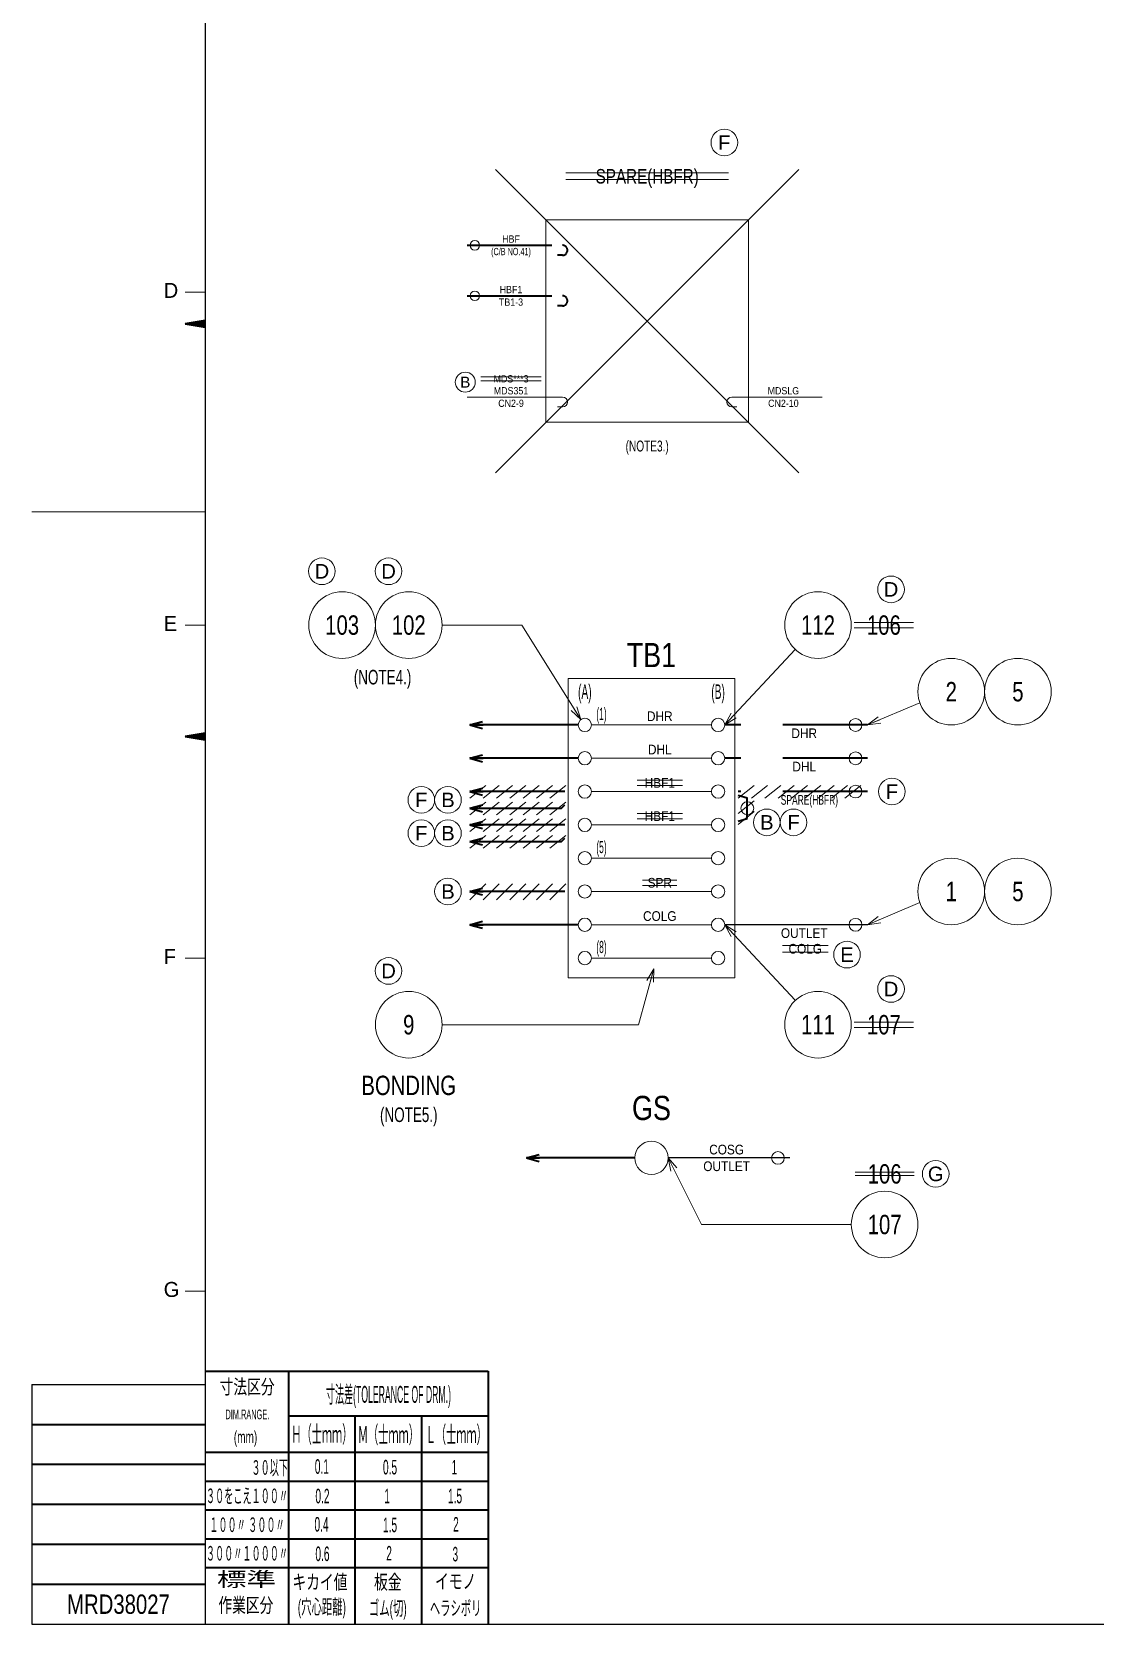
# Model space of a CAD drawing. Header units: millimetres. Extents: x 7 to 587, y 2 to 418.
# Drawn here: x 7 to 166.6, y 10 to 249.1 of the extents above; entities that cross this region are included whole.
import ezdxf
from ezdxf.enums import TextEntityAlignment as Align

# ---------------------------------------------------------------- set-up
doc = ezdxf.new("R2010")
doc.units = ezdxf.units.MM
doc.linetypes.add('DASHED', pattern=[19, 12.7, -6.3])
for name, color, linetype in [('GR1_02', 7, 'Continuous'), ('GR1_03', 7, 'Continuous'), ('GR1_04', 7, 'Continuous'), ('GR1_05', 7, 'Continuous'), ('GR1_15', 7, 'Continuous'), ('図面枠C7M', 7, 'Continuous')]:
    doc.layers.add(name, color=color, linetype=linetype)
doc.styles.add('HG丸ｺﾞｼｯｸM-PRO', font='')
doc.styles.get('HG丸ｺﾞｼｯｸM-PRO').set_extended_font_data('HG丸ｺﾞｼｯｸM-PRO')

# ---------------------------------------------------------------- blocks, each defined once
blk = doc.blocks.new('BLKF024')
at = {"layer": '図面枠C7M', "color": 3, "linetype": 'Continuous', "lineweight": 35}
for p, q in [((30.916582, 143.095347), (31.283614, 143.462379)), ((31.037894, 143.075238), (31.453504, 143.490848)), ((31.159207, 143.05513), (31.623395, 143.519317)), ((31.280519, 143.035021), (31.793285, 143.547787)), ((31.401832, 143.014912), (31.963176, 143.576256)), ((31.523145, 142.994803), (32.133066, 143.604725)), ((31.644457, 142.974695), (32.302957, 143.633194)), ((31.76577, 142.954586), (32.472847, 143.661663)), ((31.887082, 142.934477), (32.642738, 143.690132)), ((32.008395, 142.914368), (32.812628, 143.718601)), ((32.129708, 142.894259), (32.982519, 143.747071)), ((32.25102, 142.874151), (33, 143.62313)), ((32.372333, 142.854042), (33, 143.481709)), ((30.067393, 143.236108), (30.09438, 143.263095)), ((30.188706, 143.216), (30.264271, 143.291564)), ((30.310019, 143.195891), (30.434161, 143.320033)), ((30.431331, 143.175782), (30.604052, 143.348503)), ((30.552644, 143.155673), (30.773942, 143.376972)), ((30.673956, 143.135565), (30.943833, 143.405441)), ((30.795269, 143.115456), (31.113723, 143.43391)), ((32.493645, 142.833933), (33, 143.340288)), ((32.614958, 142.813824), (33, 143.198866)), ((32.736271, 142.793716), (33, 143.057445)), ((32.857583, 142.773607), (33, 142.916024)), ((32.978896, 142.753498), (33, 142.774602))]:
    blk.add_line(p, q, dxfattribs=at)
blk = doc.blocks.new('BLKF025')
at = {"layer": '図面枠C7M', "color": 3, "linetype": 'Continuous', "lineweight": 35}
for p, q in [((31.523145, 204.994803), (32.133066, 205.604725)), ((31.644457, 204.974695), (32.302957, 205.633194)), ((31.76577, 204.954586), (32.472847, 205.661663)), ((31.887082, 204.934477), (32.642738, 205.690132)), ((32.008395, 204.914368), (32.812628, 205.718601)), ((32.129708, 204.894259), (32.982519, 205.747071)), ((32.25102, 204.874151), (33, 205.62313)), ((30.067393, 205.236108), (30.09438, 205.263095)), ((30.188706, 205.216), (30.264271, 205.291564)), ((30.310019, 205.195891), (30.434161, 205.320033)), ((30.431331, 205.175782), (30.604052, 205.348503)), ((30.552644, 205.155673), (30.773942, 205.376972)), ((30.673956, 205.135565), (30.943833, 205.405441)), ((30.795269, 205.115456), (31.113723, 205.43391)), ((30.916582, 205.095347), (31.283614, 205.462379)), ((31.037894, 205.075238), (31.453504, 205.490848)), ((31.159207, 205.05513), (31.623395, 205.519317)), ((31.280519, 205.035021), (31.793285, 205.547787)), ((31.401832, 205.014912), (31.963176, 205.576256)), ((32.372333, 204.854042), (33, 205.481709)), ((32.493645, 204.833933), (33, 205.340288)), ((32.614958, 204.813824), (33, 205.198866)), ((32.736271, 204.793716), (33, 205.057445)), ((32.857583, 204.773607), (33, 204.916024)), ((32.978896, 204.753498), (33, 204.774602))]:
    blk.add_line(p, q, dxfattribs=at)
blk = doc.blocks.new('BLKF023')
at = {"layer": '図面枠C7M', "color": 2, "linetype": 'Continuous', "lineweight": 25}
for p, q in [((33, 410), (33, 10)), ((7, 46), (7, 10)), ((7, 46), (33, 46)), ((7, 10), (587, 10))]:
    blk.add_line(p, q, dxfattribs=at)
at = {"layer": '図面枠C7M', "color": 4, "linetype": 'Continuous', "lineweight": 13}
for p, q in [((30, 210), (33, 210)), ((7, 177), (33, 177)), ((30, 160), (33, 160)), ((30, 110), (33, 110)), ((30, 60), (33, 60))]:
    blk.add_line(p, q, dxfattribs=at)
at = {"layer": '図面枠C7M', "color": 3, "linetype": 'Continuous', "lineweight": 35}
for p, q in [((33, 205.75), (30, 205.25)), ((30, 205.25), (33, 204.75)), ((33, 143.75), (30, 143.25)), ((30, 143.25), (33, 142.75)), ((33, 48), (75.5, 48)), ((45.5, 48), (45.5, 10)), ((75.5, 48), (75.5, 10)), ((45.5, 41.3), (75.5, 41.3)), ((55.5, 41.3), (55.5, 10)), ((65.5, 41.3), (65.5, 10)), ((7, 40), (33, 40)), ((7, 34), (33, 34)), ((33, 35.8), (75.5, 35.8)), ((33, 31.48), (75.5, 31.48)), ((7, 28), (33, 28)), ((33, 27.15), (75.5, 27.15)), ((7, 22), (33, 22)), ((33, 22.82), (75.5, 22.82)), ((33, 18.5), (75.5, 18.5)), ((7, 16), (33, 16))]:
    blk.add_line(p, q, dxfattribs=at)
for name in ['BLKF025', 'BLKF024']:
    blk.add_blockref(name, (0, 0), dxfattribs=at)
at = {"layer": '図面枠C7M', "color": 4, "linetype": 'Continuous', "lineweight": 13, "style": 'HG丸ｺﾞｼｯｸM-PRO'}
for s, width, p in [('D', 1.002334, (26.79, 208.45)), ('E', 1.001589, (26.79, 158.45)), ('F', 0.998986, (26.79, 108.45)), ('G', 1.003714, (26.79, 58.45))]:
    blk.add_text(s, height=2.25, dxfattribs=dict(at, width=width)).set_placement(p, align=Align.BOTTOM_LEFT)
for s, height, width, p in [('寸法区分', 2.182, 0.692256, (39.31, 43.9)), ('(mm)', 1.818, 0.619256, (39.07, 36.64)), ('標準', 2.182, 1.489301, (39.21, 15)), ('作業区分', 2.182, 0.692256, (39.12, 11.1)), ('(穴心距離)', 2.182, 0.521231, (50.53, 10.86)), ('ゴム(切)', 2.182, 0.521232, (60.43, 10.67)), ('ヘラシボリ', 2.182, 0.521228, (70.61, 10.67))]:
    blk.add_text(s, height=height, dxfattribs=dict(at, width=width)).set_placement(p, align=Align.BOTTOM_CENTER)
for s, height, width, p in [('寸法差(TOLERANCE OF DRM.)', 2.5455, 0.382528, (60.52, 44.5)), ('DIM.RANGE.', 1.455, 0.522543, (39.35, 41.49)), ('Ｈ（士ｍｍ）', 2.545, 0.439786, (50.53, 38.51)), ('Ｍ（士ｍｍ）', 2.545, 0.439786, (60.52, 38.46)), ('Ｌ（士ｍｍ）', 2.545, 0.439786, (70.7, 38.46)), ('３０以下', 2.182, 0.44793, (42.7, 33.52)), ('0.1', 2.182, 0.522424, (50.53, 33.67)), ('0.5', 2.182, 0.522424, (60.76, 33.57)), ('1', 2.18, 0.521199, (70.42, 33.57)), ('３０をこえ１００〃', 2.182, 0.44793, (39.29, 29.27)), ('0.2', 2.182, 0.522424, (50.62, 29.23)), ('1', 2.18, 0.521199, (60.33, 29.23)), ('1.5', 2.182, 0.522424, (70.52, 29.23)), ('１００〃 ３００〃', 2.182, 0.448161, (39.29, 24.93)), ('0.4', 2.182, 0.522424, (50.48, 24.99)), ('1.5', 2.182, 0.522424, (60.76, 24.9)), ('2', 2.18, 0.521199, (70.66, 24.99)), ('３００〃１０００〃', 2.182, 0.44793, (39.29, 20.64)), ('0.6', 2.182, 0.522424, (50.62, 20.56)), ('2', 2.18, 0.521199, (60.62, 20.65)), ('3', 2.18, 0.521199, (70.56, 20.51)), ('キカイ値', 2.182, 0.692256, (50.24, 16.33)), ('板金', 2.182, 0.692256, (60.43, 16.33)), ('イモノ', 2.182, 0.692256, (70.61, 16.42))]:
    blk.add_text(s, height=height, dxfattribs=dict(at, width=width)).set_placement(p, align=Align.MIDDLE_CENTER)
blk = doc.blocks.new('BLKF040')
at = {"layer": 'GR1_02', "color": 4, "linetype": 'Continuous', "lineweight": 13}
for p, q in [((87.5, 152), (112.5, 152)), ((87.5, 107.04), (87.5, 152)), ((112.5, 107.04), (112.5, 152)), ((91, 145), (109, 145)), ((91, 140), (109, 140)), ((91, 135), (109, 135)), ((91, 130), (109, 130)), ((91, 125), (109, 125)), ((91, 120), (109, 120)), ((91, 115), (109, 115)), ((91, 110), (109, 110)), ((87.5, 107.04), (112.5, 107.04))]:
    blk.add_line(p, q, dxfattribs=at)
for centre in [(90, 145), (110, 145), (90, 140), (110, 140), (90, 135), (110, 135), (90, 130), (110, 130), (90, 125), (110, 125), (90, 120), (110, 120), (90, 115), (110, 115), (90, 110), (110, 110)]:
    blk.add_circle(centre, 1, dxfattribs=at)
at = {"layer": 'GR1_02', "color": 3, "linetype": 'Continuous', "lineweight": 35, "style": 'HG丸ｺﾞｼｯｸM-PRO', "width": 0.521222}
for s, p in [('(1)', (92.5, 146.67)), ('(5)', (92.5, 126.67)), ('(8)', (92.5, 111.67))]:
    blk.add_text(s, height=1.818, dxfattribs=at).set_placement(p, align=Align.MIDDLE_CENTER)
blk = doc.blocks.new('FXTIP_ARROW_E')
at = {"color": 0, "linetype": 'Continuous', "lineweight": -2}
for q in [(-1, 0), (-0.97, 0.26), (-0.97, -0.26)]:
    blk.add_line((0, 0), q, dxfattribs=at)
blk = doc.blocks.new('BLKF107')
at = {"layer": 'GR1_05', "color": 4, "linetype": 'Continuous', "lineweight": 13}
for p, q in [((114.55, 220.82), (84.17, 220.82)), ((84.17, 220.82), (84.17, 190.44)), ((114.55, 190.44), (114.55, 220.82)), ((84.17, 190.44), (114.55, 190.44))]:
    blk.add_line(p, q, dxfattribs=at)
blk = doc.blocks.new('FXTIP_ARROW_S')
at = {"color": 0, "linetype": 'Continuous', "lineweight": -2}
for q in [(-1, 0), (-0.97, 0.26), (-0.97, -0.26)]:
    blk.add_line((0, 0), q, dxfattribs=at)
blk = doc.blocks.new('BLKF116')
at = {"layer": 'GR1_05', "color": 4, "linetype": 'Continuous', "lineweight": 13}
blk.add_circle((69.46, 133.75), 2, dxfattribs=at)
at = {"layer": 'GR1_05', "color": 4, "linetype": 'Continuous', "lineweight": 13, "style": 'HG丸ｺﾞｼｯｸM-PRO', "width": 1.04272}
blk.add_text('B', height=2.18, dxfattribs=at).set_placement((69.46, 133.75), align=Align.MIDDLE_CENTER)
blk = doc.blocks.new('BLKF117')
at = {"layer": 'GR1_05', "color": 4, "linetype": 'Continuous', "lineweight": 13}
blk.add_circle((72.06, 196.47), 1.5, dxfattribs=at)
at = {"layer": 'GR1_05', "color": 4, "linetype": 'Continuous', "lineweight": 13, "style": 'HG丸ｺﾞｼｯｸM-PRO', "width": 1.04272}
blk.add_text('B', height=1.64, dxfattribs=at).set_placement((72.06, 196.47), align=Align.MIDDLE_CENTER)
blk = doc.blocks.new('BLKF120')
at = {"layer": 'GR1_05', "color": 4, "linetype": 'Continuous', "lineweight": 13}
blk.add_circle((69.46, 120), 2, dxfattribs=at)
at = {"layer": 'GR1_05', "color": 4, "linetype": 'Continuous', "lineweight": 13, "style": 'HG丸ｺﾞｼｯｸM-PRO', "width": 1.04272}
blk.add_text('B', height=2.18, dxfattribs=at).set_placement((69.46, 120), align=Align.MIDDLE_CENTER)
blk = doc.blocks.new('BLKF121')
at = {"layer": 'GR1_05', "color": 4, "linetype": 'Continuous', "lineweight": 13}
blk.add_circle((69.46, 128.75), 2, dxfattribs=at)
at = {"layer": 'GR1_05', "color": 4, "linetype": 'Continuous', "lineweight": 13, "style": 'HG丸ｺﾞｼｯｸM-PRO', "width": 1.04272}
blk.add_text('B', height=2.18, dxfattribs=at).set_placement((69.46, 128.75), align=Align.MIDDLE_CENTER)
blk = doc.blocks.new('BLKF122')
at = {"layer": 'GR1_05', "color": 4, "linetype": 'Continuous', "lineweight": 13}
blk.add_circle((117.32, 130.38), 2, dxfattribs=at)
at = {"layer": 'GR1_05', "color": 4, "linetype": 'Continuous', "lineweight": 13, "style": 'HG丸ｺﾞｼｯｸM-PRO', "width": 1.04272}
blk.add_text('B', height=2.18, dxfattribs=at).set_placement((117.32, 130.38), align=Align.MIDDLE_CENTER)
blk = doc.blocks.new('BLKF133')
at = {"layer": 'GR1_05', "color": 4, "linetype": 'Continuous', "lineweight": 13}
blk.add_circle((135.96, 165.36), 2, dxfattribs=at)
at = {"layer": 'GR1_05', "color": 4, "linetype": 'Continuous', "lineweight": 13, "style": 'HG丸ｺﾞｼｯｸM-PRO', "width": 1.042833}
blk.add_text('D', height=2.18, dxfattribs=at).set_placement((135.96, 165.36), align=Align.MIDDLE_CENTER)
blk = doc.blocks.new('BLKF134')
at = {"layer": 'GR1_05', "color": 4, "linetype": 'Continuous', "lineweight": 13}
blk.add_circle((135.96, 105.36), 2, dxfattribs=at)
at = {"layer": 'GR1_05', "color": 4, "linetype": 'Continuous', "lineweight": 13, "style": 'HG丸ｺﾞｼｯｸM-PRO', "width": 1.042833}
blk.add_text('D', height=2.18, dxfattribs=at).set_placement((135.96, 105.36), align=Align.MIDDLE_CENTER)
blk = doc.blocks.new('BLKF140')
at = {"layer": 'GR1_05', "color": 4, "linetype": 'Continuous', "lineweight": 13}
blk.add_circle((60.54, 168.07), 2, dxfattribs=at)
at = {"layer": 'GR1_05', "color": 4, "linetype": 'Continuous', "lineweight": 13, "style": 'HG丸ｺﾞｼｯｸM-PRO', "width": 1.042833}
blk.add_text('D', height=2.18, dxfattribs=at).set_placement((60.54, 168.07), align=Align.MIDDLE_CENTER)
blk = doc.blocks.new('BLKF141')
at = {"layer": 'GR1_05', "color": 4, "linetype": 'Continuous', "lineweight": 13}
blk.add_circle((50.54, 168.07), 2, dxfattribs=at)
at = {"layer": 'GR1_05', "color": 4, "linetype": 'Continuous', "lineweight": 13, "style": 'HG丸ｺﾞｼｯｸM-PRO', "width": 1.042833}
blk.add_text('D', height=2.18, dxfattribs=at).set_placement((50.54, 168.07), align=Align.MIDDLE_CENTER)
blk = doc.blocks.new('BLKF142')
at = {"layer": 'GR1_05', "color": 4, "linetype": 'Continuous', "lineweight": 13}
blk.add_circle((60.54, 108.07), 2, dxfattribs=at)
at = {"layer": 'GR1_05', "color": 4, "linetype": 'Continuous', "lineweight": 13, "style": 'HG丸ｺﾞｼｯｸM-PRO', "width": 1.042833}
blk.add_text('D', height=2.18, dxfattribs=at).set_placement((60.54, 108.07), align=Align.MIDDLE_CENTER)
blk = doc.blocks.new('BLKF167')
at = {"layer": 'GR1_05', "color": 4, "linetype": 'Continuous', "lineweight": 13}
blk.add_circle((110.94, 232.44), 2, dxfattribs=at)
at = {"layer": 'GR1_05', "color": 4, "linetype": 'Continuous', "lineweight": 13, "style": 'HG丸ｺﾞｼｯｸM-PRO', "width": 1.042153}
blk.add_text('F', height=2.18, dxfattribs=at).set_placement((110.94, 232.44), align=Align.MIDDLE_CENTER)
blk = doc.blocks.new('BLKF168')
at = {"layer": 'GR1_05', "color": 4, "linetype": 'Continuous', "lineweight": 13}
blk.add_circle((65.46, 133.75), 2, dxfattribs=at)
at = {"layer": 'GR1_05', "color": 4, "linetype": 'Continuous', "lineweight": 13, "style": 'HG丸ｺﾞｼｯｸM-PRO', "width": 1.042153}
blk.add_text('F', height=2.18, dxfattribs=at).set_placement((65.46, 133.75), align=Align.MIDDLE_CENTER)
blk = doc.blocks.new('BLKF169')
at = {"layer": 'GR1_05', "color": 4, "linetype": 'Continuous', "lineweight": 13}
blk.add_circle((65.46, 128.75), 2, dxfattribs=at)
at = {"layer": 'GR1_05', "color": 4, "linetype": 'Continuous', "lineweight": 13, "style": 'HG丸ｺﾞｼｯｸM-PRO', "width": 1.042153}
blk.add_text('F', height=2.18, dxfattribs=at).set_placement((65.46, 128.75), align=Align.MIDDLE_CENTER)
blk = doc.blocks.new('BLKF170')
at = {"layer": 'GR1_05', "color": 4, "linetype": 'Continuous', "lineweight": 13}
blk.add_circle((121.32, 130.38), 2, dxfattribs=at)
at = {"layer": 'GR1_05', "color": 4, "linetype": 'Continuous', "lineweight": 13, "style": 'HG丸ｺﾞｼｯｸM-PRO', "width": 1.042153}
blk.add_text('F', height=2.18, dxfattribs=at).set_placement((121.32, 130.38), align=Align.MIDDLE_CENTER)
blk = doc.blocks.new('BLKF171')
at = {"layer": 'GR1_05', "color": 4, "linetype": 'Continuous', "lineweight": 13}
blk.add_circle((136.09, 135), 2, dxfattribs=at)
at = {"layer": 'GR1_05', "color": 4, "linetype": 'Continuous', "lineweight": 13, "style": 'HG丸ｺﾞｼｯｸM-PRO', "width": 1.042153}
blk.add_text('F', height=2.18, dxfattribs=at).set_placement((136.09, 135), align=Align.MIDDLE_CENTER)
blk = doc.blocks.new('BLKF176')
at = {"layer": 'GR1_05', "color": 4, "linetype": 'Continuous', "lineweight": 13}
blk.add_circle((129.35, 110.52), 2, dxfattribs=at)
at = {"layer": 'GR1_05', "color": 4, "linetype": 'Continuous', "lineweight": 13, "style": 'HG丸ｺﾞｼｯｸM-PRO', "width": 1.04259}
blk.add_text('E', height=2.18, dxfattribs=at).set_placement((129.35, 110.52), align=Align.MIDDLE_CENTER)
blk = doc.blocks.new('BLKF187')
at = {"layer": 'GR1_05', "color": 4, "linetype": 'Continuous', "lineweight": 13}
blk.add_circle((142.66, 77.6), 2, dxfattribs=at)
at = {"layer": 'GR1_05', "color": 4, "linetype": 'Continuous', "lineweight": 13, "style": 'HG丸ｺﾞｼｯｸM-PRO', "width": 1.042883}
blk.add_text('G', height=2.18, dxfattribs=at).set_placement((142.66, 77.6), align=Align.MIDDLE_CENTER)

msp = doc.modelspace()

# ---------------------------------------------------------------- linework, layer by layer
at = {"layer": 'GR1_02', "color": 4, "linetype": 'Continuous', "lineweight": 13}
msp.add_circle((100, 80), 2.5, dxfattribs=at)
at = {"layer": 'GR1_03', "color": 3, "linetype": 'Continuous', "lineweight": 35}
for p, q in [((89, 145), (72.72, 145)), ((89, 140), (72.72, 140)), ((89, 115), (72.72, 115)), ((97.5, 80), (81.22, 80))]:
    msp.add_line(p, q, dxfattribs=at)
at = {"layer": 'GR1_03', "color": 3, "linetype": 'DASHED', "lineweight": 35}
for p, q in [((132.43, 145), (111, 145)), ((132.43, 140), (111, 140))]:
    msp.add_line(p, q, dxfattribs=at)
at = {"layer": 'GR1_03', "color": 2, "linetype": 'Continuous', "lineweight": 25}
for p, q in [((132.43, 115), (111, 115)), ((120.78, 80), (102.5, 80))]:
    msp.add_line(p, q, dxfattribs=at)
at = {"layer": 'GR1_03', "color": 4, "linetype": 'Continuous', "lineweight": 13}
for centre in [(130.63, 145), (130.63, 140), (130.63, 115), (118.98, 80)]:
    msp.add_circle(centre, 0.963, dxfattribs=at)
at = {"layer": 'GR1_05', "color": 4, "linetype": 'Continuous', "lineweight": 13}
for p, q in [((122.14, 228.41), (76.58, 182.85)), ((122.14, 182.85), (76.58, 228.41)), ((87.15, 227.88), (111.57, 227.88)), ((87.15, 226.88), (111.57, 226.88)), ((74.41, 197.27), (83.44, 197.27)), ((74.41, 196.67), (83.44, 196.67)), ((72.36, 194.24), (86.65, 194.24)), ((125.61, 194.24), (112.07, 194.24)), ((86.65, 192.74), (85.9, 192.74)), ((112.07, 192.74), (112.82, 192.74)), ((130.44, 160.4), (139.32, 160.4)), ((130.44, 159.6), (139.32, 159.6)), ((97.84, 136.71), (104.68, 136.71)), ((75.15, 135.92), (72.73, 133.99)), ((77.15, 135.92), (74.73, 133.99)), ((79.15, 135.92), (76.73, 133.99)), ((81.15, 135.92), (78.73, 133.99)), ((83.15, 135.92), (80.73, 133.99)), ((85.15, 135.92), (82.73, 133.99)), ((87.15, 135.92), (84.73, 133.99)), ((97.84, 135.91), (104.68, 135.91)), ((115.43, 135.92), (113.01, 133.99)), ((117.43, 135.92), (115.01, 133.99)), ((119.43, 135.92), (117.01, 133.99)), ((121.43, 135.92), (119.01, 133.99)), ((123.43, 135.92), (121.01, 133.99)), ((125.43, 135.92), (123.01, 133.99)), ((127.43, 135.92), (125.01, 133.99)), ((129.43, 135.92), (127.01, 133.99)), ((131.43, 135.92), (129.01, 133.99)), ((75.15, 133.42), (72.73, 131.49)), ((77.15, 133.42), (74.73, 131.49)), ((79.15, 133.42), (76.73, 131.49)), ((81.15, 133.42), (78.73, 131.49)), ((83.15, 133.42), (80.73, 131.49)), ((85.15, 133.42), (82.73, 131.49)), ((87.15, 133.42), (84.73, 131.49)), ((97.84, 131.71), (104.68, 131.71)), ((115.43, 133.63), (113.01, 131.71)), ((115.43, 132), (113.01, 130.07)), ((75.15, 130.92), (72.73, 128.99)), ((77.15, 130.92), (74.73, 128.99)), ((79.15, 130.92), (76.73, 128.99)), ((81.15, 130.92), (78.73, 128.99)), ((83.15, 130.92), (80.73, 128.99)), ((85.15, 130.92), (82.73, 128.99)), ((87.15, 130.92), (84.73, 128.99)), ((97.84, 130.91), (104.68, 130.91)), ((75.15, 128.42), (72.73, 126.49)), ((77.15, 128.42), (74.73, 126.49)), ((79.15, 128.42), (76.73, 126.49)), ((81.15, 128.42), (78.73, 126.49)), ((83.15, 128.42), (80.73, 126.49)), ((85.15, 128.42), (82.73, 126.49)), ((87.15, 128.42), (84.73, 126.49)), ((75.15, 121.17), (72.73, 118.74)), ((77.15, 121.17), (74.73, 118.74)), ((79.15, 121.17), (76.73, 118.74)), ((81.15, 121.17), (78.73, 118.74)), ((83.15, 121.17), (80.73, 118.74)), ((85.15, 121.17), (82.73, 118.74)), ((87.15, 121.17), (84.73, 118.74)), ((98.67, 121.71), (103.83, 121.71)), ((98.67, 120.91), (103.83, 120.91)), ((119.65, 111.9), (126.53, 111.9)), ((119.65, 110.9), (126.53, 110.9)), ((130.44, 100.4), (139.32, 100.4)), ((130.44, 99.6), (139.32, 99.6)), ((130.56, 77.85), (139.44, 77.85)), ((130.56, 77.35), (139.44, 77.35))]:
    msp.add_line(p, q, dxfattribs=at)
at = {"layer": 'GR1_05', "color": 3, "linetype": 'DASHED', "lineweight": 35}
for p, q in [((72.36, 217.02), (86.65, 217.02)), ((86.65, 215.52), (85.9, 215.52)), ((72.36, 209.43), (86.65, 209.43)), ((86.65, 207.93), (85.9, 207.93)), ((132.43, 135), (113, 135)), ((113, 134.44), (114.38, 134.05)), ((114.38, 130.95), (114.38, 134.05)), ((113, 130.56), (114.38, 130.95))]:
    msp.add_line(p, q, dxfattribs=at)
at = {"layer": 'GR1_05', "color": 3, "linetype": 'Continuous', "lineweight": 35}
for p, q in [((87, 135), (72.72, 135)), ((72.72, 132.5), (86.5, 132.5)), ((86.5, 132.5), (87, 133)), ((87, 130), (72.72, 130)), ((72.72, 127.5), (86.5, 127.5)), ((86.5, 127.5), (87, 128)), ((87, 120), (72.72, 120))]:
    msp.add_line(p, q, dxfattribs=at)
at = {"layer": 'GR1_05', "color": 4, "linetype": 'Continuous', "lineweight": 13}
for centre, radius in [((73.49, 217.02), 0.722), ((73.49, 209.43), 0.722), ((130.63, 135), 0.963), ((114.38, 132.5), 0.963)]:
    msp.add_circle(centre, radius, dxfattribs=at)
at = {"layer": 'GR1_05', "color": 3, "linetype": 'DASHED', "lineweight": 35}
for centre in [(86.65, 216.27), (86.65, 208.68)]:
    msp.add_arc(centre, 0.75, 270, 90, dxfattribs=at)
at = {"layer": 'GR1_05', "color": 4, "linetype": 'Continuous', "lineweight": 13}
for centre, start, end in [((86.65, 193.49), 270, 90), ((112.07, 193.49), 90, 270)]:
    msp.add_arc(centre, 0.75, start, end, dxfattribs=at)
at = {"layer": 'GR1_15', "color": 4, "linetype": 'Continuous', "lineweight": 13}
for p, q in [((80.52, 160), (68.57, 160)), ((89.4, 145.8), (80.52, 160)), ((111, 145), (121.59, 156.34)), ((132.43, 145), (140.28, 148.34)), ((132.43, 115), (140.28, 118.34)), ((111, 115), (121.59, 103.66)), ((100.34, 108.39), (98.05, 100)), ((98.05, 100), (68.57, 100)), ((102.5, 80), (107.5, 70)), ((107.5, 70), (130, 70))]:
    msp.add_line(p, q, dxfattribs=at)
for centre in [(53.57, 160), (63.57, 160), (125, 160), (145, 150), (155, 150), (145, 120), (155, 120), (63.57, 100), (125, 100), (135, 70)]:
    msp.add_circle(centre, 5, dxfattribs=at)

# ---------------------------------------------------------------- block references
at = {"layer": 'GR1_02', "color": 4, "linetype": 'Continuous', "lineweight": 13}
msp.add_blockref('BLKF040', (0, 0), dxfattribs=at)
at = {"layer": 'GR1_03', "color": 3, "linetype": 'Continuous', "lineweight": 35, "xscale": 2, "yscale": 2, "rotation": 180}
for p in [(72.72, 145), (72.72, 140), (72.72, 115), (81.22, 80)]:
    msp.add_blockref('FXTIP_ARROW_E', p, dxfattribs=at)
at = {"layer": 'GR1_05', "color": 4, "linetype": 'Continuous', "lineweight": 13}
for name in ['BLKF167', 'BLKF107', 'BLKF117', 'BLKF141', 'BLKF140', 'BLKF133', 'BLKF171', 'BLKF168', 'BLKF116', 'BLKF122', 'BLKF170', 'BLKF169', 'BLKF121', 'BLKF120', 'BLKF176', 'BLKF142', 'BLKF134', 'BLKF187']:
    msp.add_blockref(name, (0, 0), dxfattribs=at)
at = {"layer": 'GR1_05', "color": 3, "linetype": 'Continuous', "lineweight": 35, "xscale": 2, "yscale": 2, "rotation": 180}
for name, p in [('FXTIP_ARROW_E', (72.72, 135)), ('FXTIP_ARROW_S', (72.72, 132.5)), ('FXTIP_ARROW_E', (72.72, 130)), ('FXTIP_ARROW_S', (72.72, 127.5)), ('FXTIP_ARROW_E', (72.72, 120))]:
    msp.add_blockref(name, p, dxfattribs=at)
at = {"layer": 'GR1_15', "color": 4, "linetype": 'Continuous', "lineweight": 13, "xscale": 2, "yscale": 2}
for p, rotation in [((89.4, 145.8), 302.0143050784625), ((111, 145), 226.9749340108822), ((132.43, 145), 203.0472990011321), ((111, 115), 133.0250659891183), ((132.43, 115), 203.0472990011322), ((100.34, 108.39), 74.72962828407778), ((102.5, 80), 116.5650511770779)]:
    msp.add_blockref('FXTIP_ARROW_S', p, dxfattribs=dict(at, rotation=rotation))
at = {"layer": '図面枠C7M', "color": 4, "linetype": 'Continuous', "lineweight": 13}
msp.add_blockref('BLKF023', (0, 0), dxfattribs=at)

# ---------------------------------------------------------------- texts
at = {"layer": 'GR1_02', "color": 3, "linetype": 'Continuous', "lineweight": 35, "style": 'HG丸ｺﾞｼｯｸM-PRO'}
for s, height, width, p in [('TB1', 3.636, 0.829711, (100, 155.5)), ('(A)', 2.182, 0.522521, (90, 150)), ('(B)', 2.182, 0.521304, (110, 150)), ('GS', 3.636, 0.832585, (100, 87.5))]:
    msp.add_text(s, height=height, dxfattribs=dict(at, width=width)).set_placement(p, align=Align.MIDDLE_CENTER)
at = {"layer": 'GR1_04', "color": 3, "linetype": 'Continuous', "lineweight": 35, "style": 'HG丸ｺﾞｼｯｸM-PRO'}
for s, width, p in [('DHR', 0.912497, (101.25, 146.31)), ('DHR', 0.912497, (122.93, 143.75)), ('DHL', 0.911632, (101.25, 141.31)), ('DHL', 0.911632, (122.93, 138.75)), ('COLG', 0.911379, (101.25, 116.31)), ('OUTLET', 0.912573, (122.93, 113.75)), ('COSG', 0.911466, (111.28, 81.25)), ('OUTLET', 0.912573, (111.28, 78.75))]:
    msp.add_text(s, height=1.455, dxfattribs=dict(at, width=width)).set_placement(p, align=Align.MIDDLE_CENTER)
at = {"layer": 'GR1_05', "color": 4, "linetype": 'Continuous', "lineweight": 13, "style": 'HG丸ｺﾞｼｯｸM-PRO', "width": 0.782419}
msp.add_text('SPARE(HBFR)', height=2.1818, dxfattribs=at).set_placement((99.36, 227.38), align=Align.MIDDLE_CENTER)
at = {"layer": 'GR1_05', "color": 3, "linetype": 'Continuous', "lineweight": 35, "style": 'HG丸ｺﾞｼｯｸM-PRO'}
for s, height, width, p in [('HBF', 1.091, 0.91228, (78.92, 217.96)), ('(C/B NO.41)', 1.0909, 0.652444, (78.92, 216.08)), ('HBF1', 1.091, 0.911891, (78.92, 210.37)), ('TB1-3', 1.091, 0.911851, (78.92, 208.49)), ('MDS***3', 1.091, 0.911974, (78.92, 196.97)), ('MDS351', 1.091, 0.911744, (78.92, 195.18)), ('CN2-9', 1.091, 0.911493, (78.92, 193.3)), ('(NOTE3.)', 1.636, 0.691797, (99.36, 186.88)), ('HBF1', 1.455, 0.911891, (101.25, 136.31)), ('SPARE(HBFR)', 1.4545, 0.652754, (123.71, 133.75)), ('HBF1', 1.455, 0.911891, (101.25, 131.31)), ('SPR', 1.455, 0.912144, (101.25, 121.31)), ('COLG', 1.455, 0.911379, (123.09, 111.4))]:
    msp.add_text(s, height=height, dxfattribs=dict(at, width=width)).set_placement(p, align=Align.MIDDLE_CENTER)
for s, height, rotation, width, p in [('MDSLG', 1.091, 360, 0.912112, (119.8, 195.18)), ('CN2-10', 1.091, 360, 0.911361, (119.8, 193.3)), ('106', 2.909, 0, 0.784542, (134.88, 160)), ('107', 2.909, 0, 0.784542, (134.88, 100)), ('106', 2.909, 0, 0.784542, (135, 77.6))]:
    msp.add_text(s, height=height, rotation=rotation, dxfattribs=dict(at, width=width)).set_placement(p, align=Align.MIDDLE_CENTER)
at = {"layer": 'GR1_15', "color": 3, "linetype": 'Continuous', "lineweight": 35, "style": 'HG丸ｺﾞｼｯｸM-PRO', "width": 0.784542}
for s, height, p in [('103', 2.909, (53.57, 160)), ('102', 2.909, (63.57, 160)), ('112', 2.909, (125, 160)), ('2', 2.91, (145, 150)), ('5', 2.91, (155, 150)), ('1', 2.91, (145, 120)), ('5', 2.91, (155, 120)), ('9', 2.91, (63.57, 100)), ('111', 2.909, (125, 100)), ('107', 2.909, (135, 70))]:
    msp.add_text(s, height=height, rotation=0, dxfattribs=at).set_placement(p, align=Align.MIDDLE_CENTER)
at = {"layer": 'GR1_15', "color": 3, "linetype": 'Continuous', "lineweight": 35, "style": 'HG丸ｺﾞｼｯｸM-PRO'}
for s, height, width, p in [('(NOTE4.)', 2.182, 0.691797, (59.64, 152.18)), ('BONDING', 2.909, 0.782848, (63.57, 90.89)), ('(NOTE5.)', 2.182, 0.691797, (63.57, 86.48))]:
    msp.add_text(s, height=height, dxfattribs=dict(at, width=width)).set_placement(p, align=Align.MIDDLE_CENTER)
at = {"layer": '図面枠C7M', "color": 3, "linetype": 'Continuous', "lineweight": 35, "style": 'HG丸ｺﾞｼｯｸM-PRO', "width": 0.783793}
msp.add_text('MRD38027', height=2.909, dxfattribs=at).set_placement((20, 13), align=Align.MIDDLE_CENTER)

doc.saveas('drawing.dxf')
